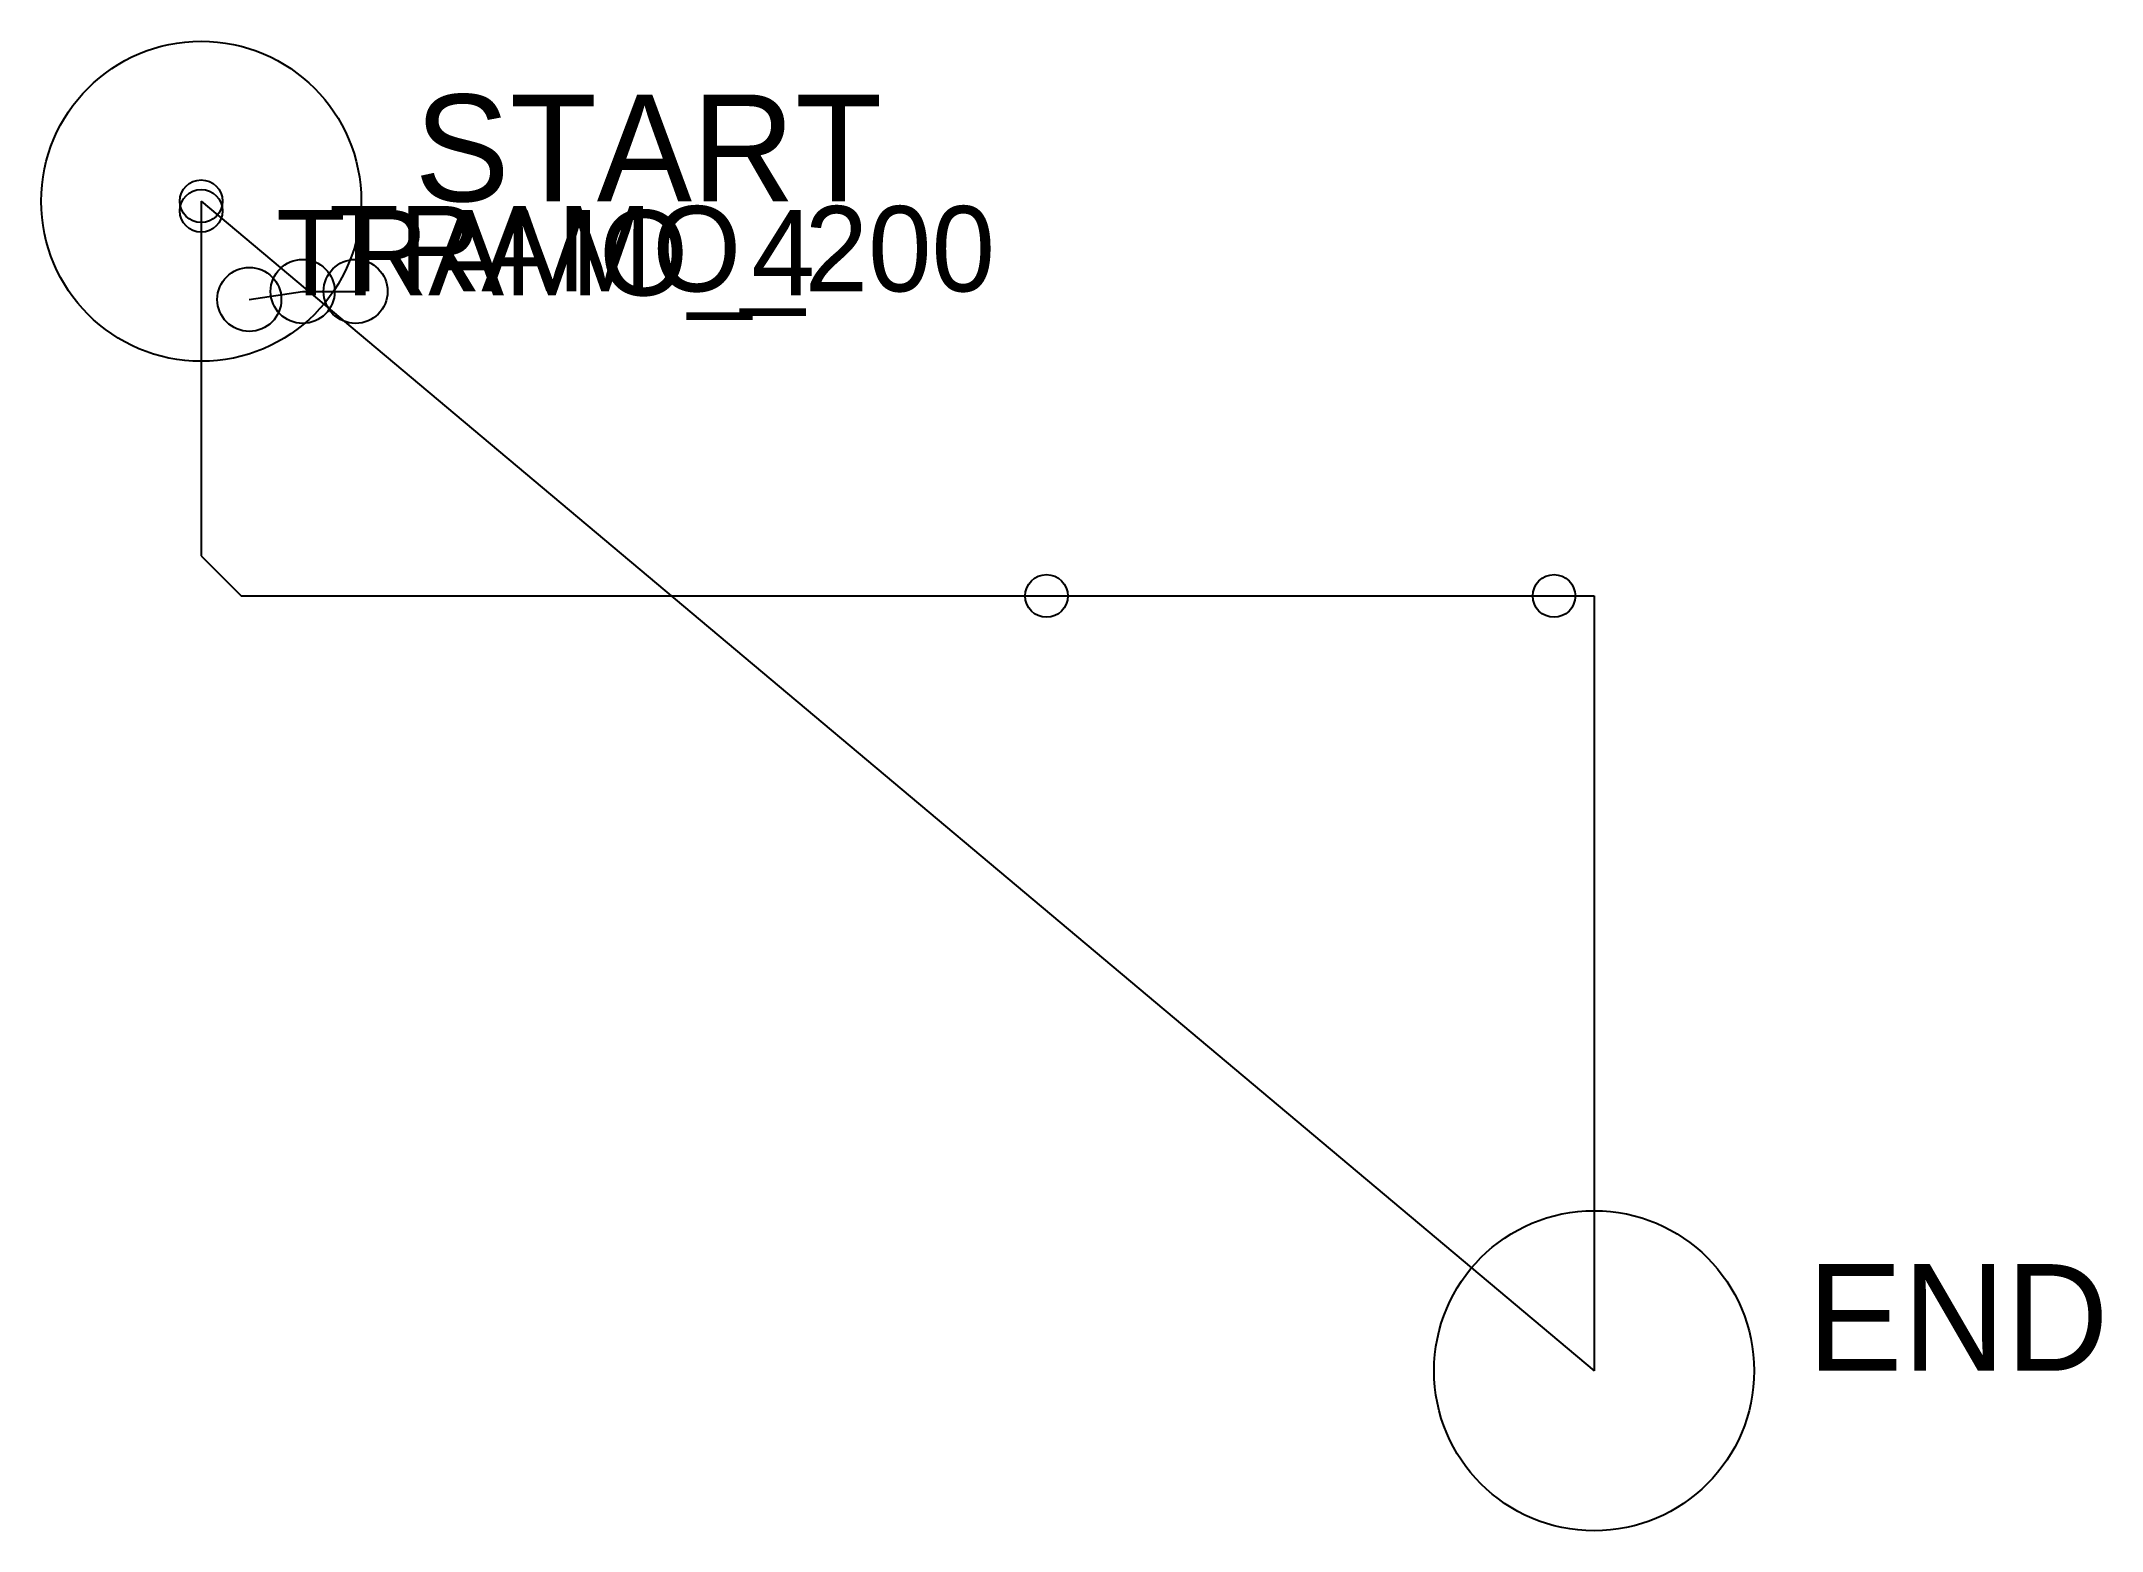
# Model space of a CAD drawing. Extents: x 137.7 to 157, y 16.4 to 30.3.
import ezdxf

# ---------------------------------------------------------------- set-up
doc = ezdxf.new("R2010")
doc.units = 0
for name, color, linetype in [('DIRECT', 5, 'CONTINUOUS'), ('FORBIDDEN', 2, 'CONTINUOUS'), ('ORIGIN_DEST', 4, 'CONTINUOUS'), ('PATHS', 3, 'CONTINUOUS')]:
    doc.layers.add(name, color=color, linetype=linetype)

msp = doc.modelspace()

# ---------------------------------------------------------------- linework, layer by layer
at = {"layer": 'DIRECT', "color": 5}
msp.add_line((139.232, 28.845, 139.993), (152.29, 17.883, 160.124), dxfattribs=at)
at = {"layer": 'FORBIDDEN', "color": 2}
for p, q in [((139.683, 27.925, 149.385), (140.183, 28, 149.385)), ((140.183, 28, 149.385), (140.679, 28, 149.385))]:
    msp.add_line(p, q, dxfattribs=at)
for centre in [(139.683, 27.925, 149.385), (140.183, 28, 149.385), (140.183, 28, 149.385), (140.679, 28, 149.385)]:
    msp.add_circle(centre, 0.3, dxfattribs=at)
at = {"layer": 'ORIGIN_DEST', "color": 4}
for centre in [(139.232, 28.845, 139.993), (152.29, 17.883, 160.124)]:
    msp.add_circle(centre, 1.5, dxfattribs=at)
at = {"layer": 'PATHS', "color": 3}
for p, q in [((139.232, 28.845, 139.993), (139.232, 28.845, 149.386)), ((139.232, 28.845, 149.386), (139.232, 28.845, 152.313)), ((139.232, 28.845, 152.313), (139.232, 28.845, 160.703)), ((139.232, 28.845, 160.703), (139.232, 28.755, 160.703)), ((139.232, 28.755, 160.703), (139.232, 28.255, 160.703)), ((139.232, 28.255, 160.703), (139.232, 25.521, 160.703)), ((139.232, 25.521, 160.703), (139.608, 25.145, 160.703)), ((139.608, 25.145, 160.703), (147.156, 25.145, 160.703)), ((147.156, 25.145, 160.703), (147.405, 25.145, 160.6)), ((147.405, 25.145, 160.6), (147.778, 25.145, 160.227)), ((147.778, 25.145, 160.227), (148.027, 25.145, 160.124)), ((148.027, 25.145, 160.124), (151.914, 25.145, 160.124)), ((151.914, 25.145, 160.124), (152.29, 25.145, 160.124)), ((152.29, 25.145, 160.124), (152.29, 24.769, 160.124)), ((152.29, 24.769, 160.124), (152.29, 17.883, 160.124))]:
    msp.add_line(p, q, dxfattribs=at)
for centre in [(139.232, 28.845, 139.993), (139.232, 28.755, 160.703), (147.156, 25.145, 160.703), (151.914, 25.145, 160.124)]:
    msp.add_circle(centre, 0.2, dxfattribs=at)

# ---------------------------------------------------------------- texts
at = {"layer": 'FORBIDDEN', "color": 2}
for s, p in [('TRAMO_200', (140.431, 28, 149.885)), ('TRAMO_4', (139.933, 27.962, 149.885))]:
    msp.add_text(s, height=0.8, dxfattribs=at).set_placement(p)
at = {"layer": 'ORIGIN_DEST', "color": 4}
for s, p in [('START', (141.232, 28.845, 139.993)), ('END', (154.29, 17.883, 160.124))]:
    msp.add_text(s, height=1, dxfattribs=at).set_placement(p)

doc.saveas('drawing.dxf')
